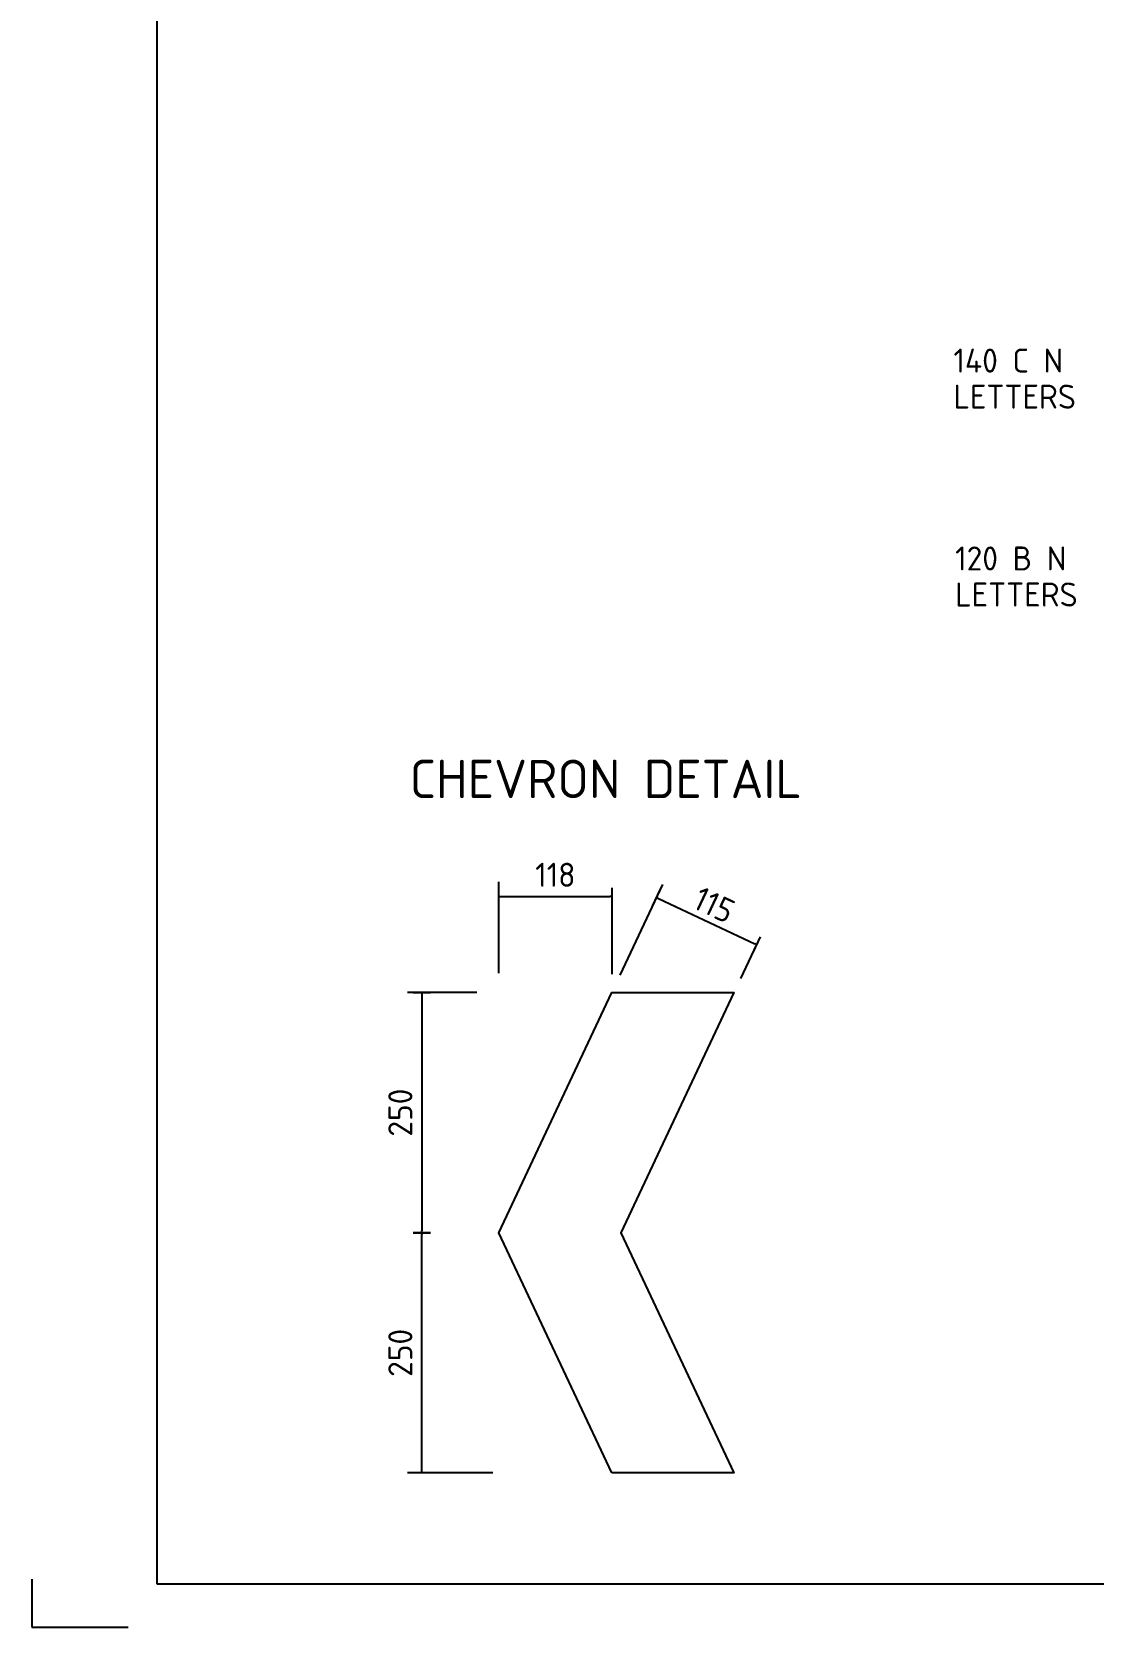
# Model space of a CAD drawing. Extents: x 0 to 420, y 0 to 297.
# Drawn here: x 0 to 110.4, y 0 to 166 of the extents above; entities that cross this region are included whole.
import ezdxf
from ezdxf.enums import TextEntityAlignment as Align

# ---------------------------------------------------------------- set-up
doc = ezdxf.new("R2010")
doc.units = 0
doc.layers.get('0').update_dxf_attribs({"linetype": 'CONTINUOUS'})
doc.layers.get('DEFPOINTS').update_dxf_attribs({"linetype": 'CONTINUOUS'})
for name, color, linetype in [('COMMENTS', 4, 'CONTINUOUS'), ('L25', 1, 'CONTINUOUS'), ('L35', 3, 'CONTINUOUS'), ('NOTES', 1, 'CONTINUOUS'), ('TBLK18', 4, 'CONTINUOUS'), ('TBLK25', 1, 'CONTINUOUS'), ('TBLK35', 3, 'CONTINUOUS'), ('TBLK50', 7, 'CONTINUOUS')]:
    doc.layers.add(name, color=color, linetype=linetype)
doc.styles.add('ISO', font='iso3098b.shx')
doc.dimstyles.new('SIGNSDIM', dxfattribs={"dimtxt": 2.5, "dimasz": 0.2, "dimexe": 1.5, "dimexo": 2, "dimtad": 1, "dimdec": 4, "dimlfac": 10, "dimrnd": 1, "dimdsep": 46, "dimtxsty": 'ISO', "dimblk": 'SGNDIM', "dimcen": 2.5, "dimse2": 1, "dimadec": 0, "dimazin": 0, "dimtfac": 1, "dimtdec": 4, "dimtix": 1, "dimtmove": 0, "dimatfit": 3, "dimldrblk": 'SGNDIM', "dimfxl": 1, "dimtolj": 1, "dimtzin": 0, "dimarcsym": 0})
doc.dimstyles.get("Standard").update_dxf_attribs({"dimtxt": 0.18, "dimasz": 0.18, "dimexe": 0.18, "dimexo": 0.0625, "dimgap": 0.09, "dimtad": 0, "dimtih": 1, "dimtoh": 1, "dimdec": 4, "dimzin": 0, "dimdsep": 46, "dimtxsty": 'Standard', "dimcen": 0.09, "dimadec": 0, "dimazin": 0, "dimtfac": 1, "dimtdec": 4, "dimtofl": 0, "dimtmove": 0, "dimatfit": 3, "dimfxl": 1, "dimtolj": 1, "dimtzin": 0, "dimarcsym": 0})

# ---------------------------------------------------------------- blocks, each defined once
blk = doc.blocks.new('SGNDIM')
for p, q in [((0, 0), (-1, 0)), ((0, 4.5), (0, -4.5))]:
    blk.add_line(p, q)
blk = doc.blocks.new('*D15')
at = {"layer": 'DEFPOINTS', "color": 0}
for p in [(60.34, 76.04), (48.58, 66.05), (60.34, 63.99)]:
    blk.add_point(p, dxfattribs=at)
at = {"layer": 'NOTES', "color": 1, "lineweight": -2}
for p, q in [((48.58, 68.05), (48.58, 77.54)), ((48.78, 76.04), (60.14, 76.04))]:
    blk.add_line(p, q, dxfattribs=at)
at = {"layer": 'NOTES', "color": 1, "lineweight": -2, "xscale": 0.2, "yscale": 0.2, "zscale": 0.2, "rotation": 180}
blk.add_blockref('SGNDIM', (48.58, 76.04), dxfattribs=at)
at = {"layer": 'NOTES', "color": 1, "lineweight": -2, "xscale": 0.2, "yscale": 0.2, "zscale": 0.2}
blk.add_blockref('SGNDIM', (60.34, 76.04), dxfattribs=at)
at = {"layer": 'NOTES', "color": 1, "insert": (54.46, 78.29), "char_height": 2.5, "attachment_point": 5, "style": 'ISO'}
blk.add_mtext('\\A1;118', dxfattribs=at)
blk = doc.blocks.new('*D16')
at = {"layer": 'DEFPOINTS', "color": 0}
for p in [(40.58, 41.04), (60.58, 41.04), (49.96, 16.04)]:
    blk.add_point(p, dxfattribs=at)
at = {"layer": 'NOTES', "color": 1, "lineweight": -2}
for p, q in [((40.58, 16.24), (40.58, 40.84)), ((47.96, 16.04), (39.08, 16.04))]:
    blk.add_line(p, q, dxfattribs=at)
at = {"layer": 'NOTES', "color": 1, "lineweight": -2, "xscale": 0.2, "yscale": 0.2, "zscale": 0.2}
for p, rotation in [((40.58, 41.04), 90), ((40.58, 16.04), 270)]:
    blk.add_blockref('SGNDIM', p, dxfattribs=dict(at, rotation=rotation))
at = {"layer": 'NOTES', "color": 1, "insert": (38.33, 28.54), "char_height": 2.5, "attachment_point": 5, "rotation": 90, "style": 'ISO'}
blk.add_mtext('\\A1;250', dxfattribs=at)
blk = doc.blocks.new('*D17')
at = {"layer": 'DEFPOINTS', "color": 0}
for p in [(48.27, 66.04), (40.58, 41.04), (60.58, 41.04)]:
    blk.add_point(p, dxfattribs=at)
at = {"layer": 'NOTES', "color": 1, "lineweight": -2}
for p, q in [((46.27, 66.04), (39.08, 66.04)), ((40.58, 65.84), (40.58, 41.24))]:
    blk.add_line(p, q, dxfattribs=at)
at = {"layer": 'NOTES', "color": 1, "lineweight": -2, "xscale": 0.2, "yscale": 0.2, "zscale": 0.2}
for p, rotation in [((40.58, 66.04), 90), ((40.58, 41.04), 270)]:
    blk.add_blockref('SGNDIM', p, dxfattribs=dict(at, rotation=rotation))
at = {"layer": 'NOTES', "color": 1, "insert": (38.33, 53.54), "char_height": 2.5, "attachment_point": 5, "rotation": 90, "style": 'ISO'}
blk.add_mtext('\\A1;250', dxfattribs=at)
blk = doc.blocks.new('*D29')
at = {"layer": 'DEFPOINTS', "color": 0}
for p in [(75.38, 71.02), (60.34, 66.04), (70.73, 61.15)]:
    blk.add_point(p, dxfattribs=at)
at = {"layer": 'L25', "color": 0, "lineweight": -2}
for p, q in [((61.2, 67.85), (65.63, 77.27)), ((65.17, 75.82), (75.2, 71.1))]:
    blk.add_line(p, q, dxfattribs=at)
at = {"layer": 'L25', "color": 0, "lineweight": -2, "xscale": 0.2, "yscale": 0.2, "zscale": 0.2}
for p, rotation in [((64.99, 75.91), 154.7963162722057), ((75.38, 71.02), 334.7963162722057)]:
    blk.add_blockref('SGNDIM', p, dxfattribs=dict(at, rotation=rotation))
at = {"layer": 'L25', "color": 0, "insert": (70.98, 75.16), "char_height": 2.5, "attachment_point": 5, "rotation": 334.7963, "style": 'ISO'}
blk.add_mtext('\\A1;115', dxfattribs=at)
blk = doc.blocks.new('A3BBLK')
at = {"layer": 'TBLK25'}
for p, q in [((0, 5), (0, 0)), ((0, 0), (10, 0))]:
    blk.add_line(p, q, dxfattribs=at)
at = {"layer": 'TBLK50'}
for p, q in [((13, 292.5), (13, 4.5)), ((13, 4.5), (415.5, 4.5))]:
    blk.add_line(p, q, dxfattribs=at)
blk = doc.blocks.new('a3_in_vtblk')
blk.add_blockref('A3BBLK', (0, 0))
at = {"layer": 'TBLK18', "style": 'ISO'}
for tag, p, height in [('GROUND_SURVEY_STD.', (381.88, 126.11), 1.8), ('SURVEY_CAPTURE_DATE', (381.95, 122.61), 1.8), ('MAPPING_SURVEY_STD.', (381.95, 119.11), 1.8), ('MAPPING_CAPTURE_DATE', (381.95, 115.61), 1.8), ('PROJECT_ZONE', (381.95, 112.11), 1.8), ('HEIGHT_DATUM', (381.95, 108.61), 1.8), ('CLIENT_STREET_NAME', (355.51, 86.94), 1.5), ('CLIENT_SUBURB_POSTCODE', (388.49, 86.94), 1.5), ('CLIENT_TELEPHONE_NO.', (368.31, 84.68), 1.5), ('CLIENT_FAX_NO.', (393.56, 84.68), 1.5), ('STREET_NAME', (355.51, 62.1), 1.5), ('SUBURB_POSTCODE', (388.49, 62.1), 1.5), ('TELEPHONE_NO.', (368.31, 59.84), 1.5), ('FAX_NO.', (393.56, 59.84), 1.5)]:
    blk.add_attdef(tag, p, '', height=height, dxfattribs=at)
for tag, p in [('CLIENT_MR_DIRECTORATE', (381.5, 92.96)), ('MR_DIRECTORATE', (381.5, 68.12))]:
    blk.add_attdef(tag, text='', height=1.5, dxfattribs=at).set_placement(p, align=Align.CENTER)
at = {"layer": 'TBLK25', "style": 'ISO'}
for tag, height, p in [('CLIENT_MR__BRANCH', 2, (381.5, 90.04)), ('MR_BRANCH', 2, (381.5, 65.2)), ('ROAD_SECTION', 1.75, (384.5, 29.16)), ('SLK', 1.75, (384.5, 26.11)), ('CHAINAGE', 1.75, (384.5, 19.21))]:
    blk.add_attdef(tag, text='', height=height, dxfattribs=at).set_placement(p, align=Align.CENTER)
for tag, p, height in [('FILE_NUMBER', (371.77, 54.24), 2.5), ('DESIGNED_/_DRAWN', (371.77, 49.49), 2), ('VERIFIED', (371.77, 44.49), 2), ('APPROVED', (371.77, 39.49), 2), ('LOCAL_AUTHORITY', (370.48, 16.73), 1.25)]:
    blk.add_attdef(tag, p, '', height=height, dxfattribs=at)
at = {"layer": 'TBLK35', "style": 'ISO', "width": 0.9}
for tag, p in [('ROAD_PROJECT&NUMBER', (384.5, 32.23)), ('DRAWING_DESCRIPTION', (384.5, 22.29))]:
    blk.add_attdef(tag, text='', height=2.5, dxfattribs=at).set_placement(p, align=Align.CENTER)
at = {"layer": 'TBLK50', "style": 'ISO'}
blk.add_attdef('MRWA_DRG_NUMBER', (356.29, 6.08), '', height=5, dxfattribs=at)

msp = doc.modelspace()

# ---------------------------------------------------------------- linework, layer by layer
at = {"layer": 'L25'}
for p, q in [((60.343955, 76.038363), (60.343955, 67.950178)), ((75.378402, 71.019348), (73.715867, 67.486871))]:
    msp.add_line(p, q, dxfattribs=at)
at = {"layer": 'L35'}
msp.add_lwpolyline([(60.343955, 16.038363), (48.577884, 41.038363), (60.343955, 66.038363), (73.034137, 66.038363), (61.268067, 41.038363), (73.034137, 16.038363)], close=True, dxfattribs=at)

# ---------------------------------------------------------------- block references
at = {"color": 1}
msp.add_blockref('a3_in_vtblk', (0, 0), dxfattribs=at)

# ---------------------------------------------------------------- texts
at = {"layer": 'COMMENTS', "style": 'ISO'}
for s, p in [('140 C N', (95.873206, 130.548366)), ('LETTERS', (95.873206, 126.798366)), ('120 B N', (96.050575, 109.957221)), ('LETTERS', (96.050575, 106.207221))]:
    msp.add_text(s, height=2.5, dxfattribs=at).set_placement(p)
at = {"layer": 'NOTES', "style": 'ISO'}
msp.add_text('CHEVRON DETAIL', height=4, dxfattribs=at).set_placement((80.096482, 86.266665), align=Align.RIGHT)

# ---------------------------------------------------------------- dimensions: what is measured, and where the dimension line sits
at = {"layer": 'L25'}
dim = msp.add_aligned_dim(p1=(60.343955, 66.038363), p2=(70.73293, 61.148866), distance=10.909024, dimstyle='SIGNSDIM', dxfattribs=at)
dim.commit()
dim.dimension.update_dxf_attribs({"geometry": '*D29', "text_midpoint": (70.982359, 75.160595)})
at = {"layer": 'NOTES'}
dim = msp.add_linear_dim(base=(60.343955, 76.038363), p1=(48.577884, 66.048938), p2=(60.343955, 63.990456), dimstyle='Standard', override={"dimtxt": 2.5, "dimasz": 0.2, "dimexe": 1.5, "dimexo": 2, "dimgap": 1, "dimtad": 1, "dimtih": 0, "dimtoh": 0, "dimdec": 3, "dimlfac": 10, "dimrnd": 1, "dimzin": 8, "dimtxsty": 'ISO', "dimblk": 'SGNDIM', "dimdle": 1.5, "dimse2": 1, "dimclrd": 1, "dimclre": 1, "dimclrt": 1, "dimtdec": 3, "dimtix": 1, "dimtofl": 1, "dimtmove": 2, "dimldrblk": 'SGNDIM', "dimtzin": 8}, dxfattribs=at)
dim.commit()
dim.dimension.update_dxf_attribs({"geometry": '*D15', "text_midpoint": (54.46092, 78.288363)})
for p1, picture, middle in [((48.270246, 66.038363), '*D17', (38.327884, 53.538363)), ((49.955881, 16.038363), '*D16', (38.327884, 28.538363))]:
    dim = msp.add_linear_dim(base=(40.577884, 41.038363), p1=p1, p2=(60.577884, 41.038363), angle=90, dimstyle='Standard', override={"dimtxt": 2.5, "dimasz": 0.2, "dimexe": 1.5, "dimexo": 2, "dimgap": 1, "dimtad": 1, "dimtih": 0, "dimtoh": 0, "dimdec": 3, "dimlfac": 10, "dimrnd": 1, "dimzin": 8, "dimtxsty": 'ISO', "dimblk": 'SGNDIM', "dimdle": 1.5, "dimse2": 1, "dimclrd": 1, "dimclre": 1, "dimclrt": 1, "dimtdec": 3, "dimtix": 1, "dimtofl": 1, "dimtmove": 2, "dimldrblk": 'SGNDIM', "dimtzin": 8}, dxfattribs=at)
    dim.commit()
    dim.dimension.update_dxf_attribs({"geometry": picture, "text_midpoint": middle})

doc.saveas('drawing.dxf')
